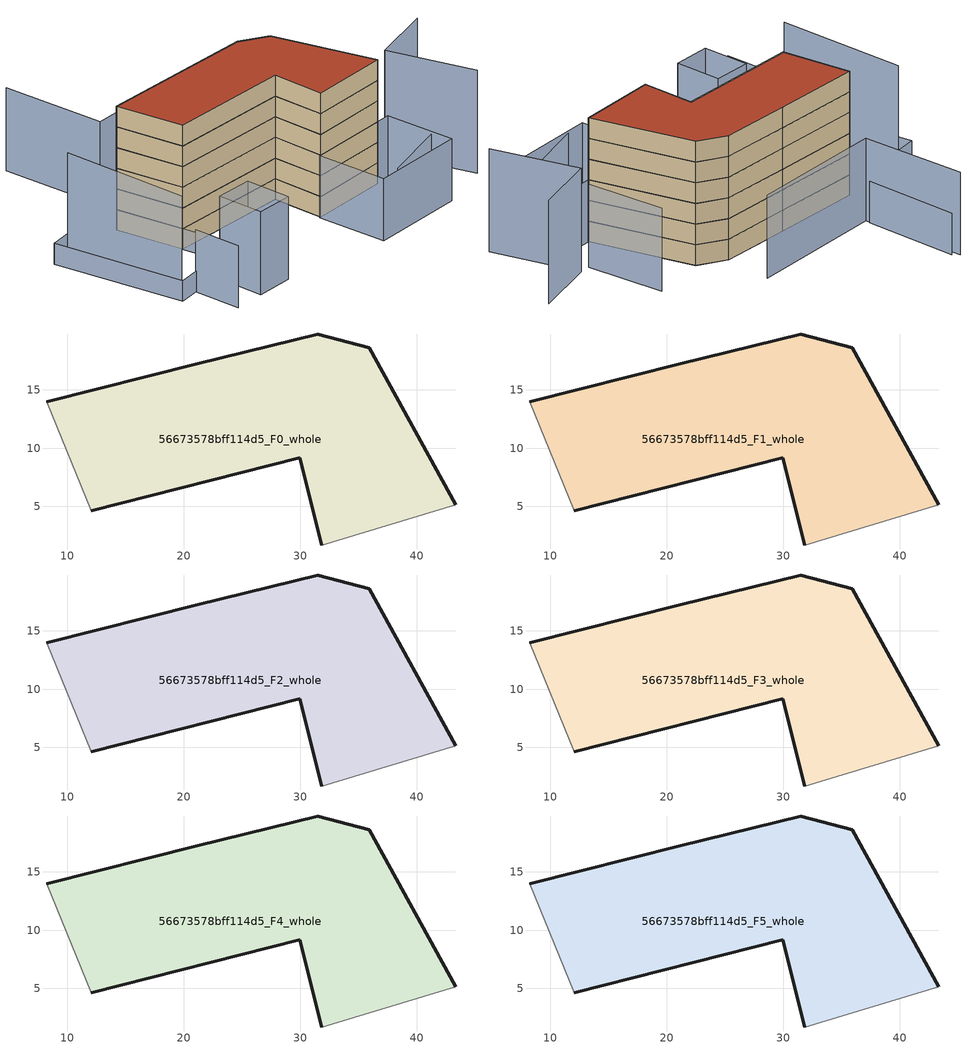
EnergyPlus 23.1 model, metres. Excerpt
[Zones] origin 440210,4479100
56673578bff114d5_F0_whole
 floor ground (EU_floor_Construction): 43.33,5.16 35.93,18.62 31.51,19.8 21.15,17.24 8.26,13.99 12.08,4.63 29.95,9.18 31.84,1.7 z0
 wall outside (EU_wall_Construction): 8.26,13.99 21.15,17.24 31.51,19.8 35.93,18.62 43.33,5.16 / 31.84,1.7 29.95,9.18 12.08,4.63 z0:3
 wall adiabatic (EU_wall_Construction): 12.08,4.63 8.26,13.99 / 43.33,5.16 31.84,1.7 z0:3
56673578bff114d5_F1_whole
 floor to 56673578bff114d5_F0_whole (EU_floor_Construction): 43.32,5.16 35.93,18.62 31.51,19.8 21.15,17.24 8.26,13.99 12.07,4.63 29.95,9.18 31.84,1.7 z3
 wall outside (EU_wall_Construction): 8.26,13.99 21.15,17.24 31.51,19.8 35.93,18.62 43.33,5.16 / 31.84,1.7 29.95,9.18 12.08,4.63 z3:6
 wall adiabatic (EU_wall_Construction): 12.08,4.63 8.26,13.99 / 43.33,5.16 31.84,1.7 z3:6
56673578bff114d5_F2_whole
 floor to 56673578bff114d5_F1_whole (EU_floor_Construction): 43.32,5.16 35.93,18.62 31.51,19.8 21.15,17.24 8.26,13.99 12.07,4.63 29.95,9.18 31.84,1.7 z6
 wall outside (EU_wall_Construction): 8.26,13.99 21.15,17.24 31.51,19.8 35.93,18.62 43.33,5.16 / 31.84,1.7 29.95,9.18 12.08,4.63 z6:9
 wall adiabatic (EU_wall_Construction): 12.08,4.63 8.26,13.99 / 43.33,5.16 31.84,1.7 z6:9
56673578bff114d5_F3_whole
 floor to 56673578bff114d5_F2_whole (EU_floor_Construction): 43.32,5.16 35.93,18.62 31.51,19.8 21.15,17.24 8.26,13.99 12.07,4.63 29.95,9.18 31.84,1.7 z9
 wall outside (EU_wall_Construction): 8.26,13.99 21.15,17.24 31.51,19.8 35.93,18.62 43.33,5.16 / 31.84,1.7 29.95,9.18 12.08,4.63 z9:12
 wall adiabatic (EU_wall_Construction): 12.08,4.63 8.26,13.99 / 43.33,5.16 31.84,1.7 z9:12
56673578bff114d5_F4_whole
 floor to 56673578bff114d5_F3_whole (EU_floor_Construction): 43.32,5.16 35.93,18.62 31.51,19.8 21.15,17.24 8.26,13.99 12.07,4.63 29.95,9.18 31.84,1.7 z12
 wall outside (EU_wall_Construction): 8.26,13.99 21.15,17.24 31.51,19.8 35.93,18.62 43.33,5.16 / 31.84,1.7 29.95,9.18 12.08,4.63 z12:15
 wall adiabatic (EU_wall_Construction): 12.08,4.63 8.26,13.99 / 43.33,5.16 31.84,1.7 z12:15
56673578bff114d5_F5_whole
 floor to 56673578bff114d5_F4_whole (EU_floor_Construction): 43.32,5.16 35.93,18.62 31.51,19.8 21.15,17.24 8.26,13.99 12.07,4.63 29.95,9.18 31.84,1.7 z15
 wall outside (EU_wall_Construction): 8.26,13.99 21.15,17.24 31.51,19.8 35.93,18.62 43.33,5.16 / 31.84,1.7 29.95,9.18 12.08,4.63 z15:18
 wall adiabatic (EU_wall_Construction): 12.08,4.63 8.26,13.99 / 43.33,5.16 31.84,1.7 z15:18
 roof outside (EU_roof_Construction): 35.93,18.62 43.33,5.16 31.84,1.7 29.95,9.18 12.08,4.63 8.26,13.99 21.15,17.24 31.51,19.8 z18
shading: 6.6,-6.04 8.41,-12.91 / 37.85,-7.04 46.89,-1.76 / 31.65,1.64 45.32,5.76 / 45.32,5.76 48.35,-4.27 / 48.35,-4.27 34.68,-8.39 / 34.68,-8.39 31.65,1.64 z0:9; 47.4,10.98 43.63,21.94 / 30.42,26.86 10.77,21.06 / 10.77,21.06 6.39,35.92 / 12.91,-11.55 11.19,-4.93 / 11.19,-4.93 16.6,-3.53 / 16.6,-3.53 18.32,-10.15 / 18.32,-10.15 12.91,-11.55 z0:12; -1.09,11.65 3.78,-6.87 / 55.43,0.08 48.96,11.52 / 48.96,11.52 57.62,16.41 z0:15; 7.63,15.53 15.06,-2.69 / 15.06,-2.69 3.64,-7.35 / 3.64,-7.35 -3.8,10.87 / -3.8,10.87 7.63,15.53 z0:3; 7.21,35.24 10.67,21.8 z0:6
[Building]
EU S2 Campaign: North Axis=0; Terrain=City; Solar Distribution=FullExterior
[Site:Location]
Madrid: Latitude=40.5; Longitude=-3.5; Time Zone=1; Elevation=609
[SizingPeriod:WeatherFileDays]
AnnualSizingPeriod: Begin Month=1; Begin Day of Month=1; End Month=12; End Day of Month=31; Day of Week for Start Day=Monday; Use Weather File Daylight Saving Period=No; Use Weather File Rain and Snow Indicators=No
[MATERIAL]
EU_InternalMass_Material: Roughness=MediumRough; Thickness=0.1; Conductivity=1; Density=1800; Specific Heat=900; Thermal Absorptance=0.9; Solar Absorptance=0.7; Visible Absorptance=0.7
[MATERIAL:NOMASS] Roughness=MediumRough; Thermal Absorptance=0.9; Solar Absorptance=0.7; Visible Absorptance=0.7
Name | Thermal Resistance
EU_wall_NoMass | 1.60022
EU_roof_NoMass | 1.57597
EU_floor_NoMass | 0.470652
[CONSTRUCTION]
EU_wall_Construction: EU_wall_NoMass
EU_roof_Construction: EU_roof_NoMass
EU_floor_Construction: EU_floor_NoMass
EU_InternalMass_Construction: EU_InternalMass_Material
[ZONE] Type=1; Multiplier=1; Ceiling Height=autocalculate; Volume=1072.14; Floor Area=autocalculate; Part of Total Floor Area=Yes
56673578bff114d5_F0_whole; 56673578bff114d5_F1_whole; 56673578bff114d5_F2_whole; 56673578bff114d5_F3_whole; 56673578bff114d5_F4_whole; 56673578bff114d5_F5_whole
[INTERNALMASS] Construction=EU_InternalMass_Construction; Surface Area=357.381
Name | Zone or ZoneList
56673578bff114d5_F0_whole_EU_InternalMass | 56673578bff114d5_F0_whole
56673578bff114d5_F1_whole_EU_InternalMass | 56673578bff114d5_F1_whole
56673578bff114d5_F2_whole_EU_InternalMass | 56673578bff114d5_F2_whole
56673578bff114d5_F3_whole_EU_InternalMass | 56673578bff114d5_F3_whole
56673578bff114d5_F4_whole_EU_InternalMass | 56673578bff114d5_F4_whole
56673578bff114d5_F5_whole_EU_InternalMass | 56673578bff114d5_F5_whole
[OTHEREQUIPMENT] Fuel Type=Electricity; Design Level Calculation Method=Watts/Area; Power per Zone Floor Area=1; Fraction Latent=0; Fraction Radiant=0; Fraction Lost=0; Carbon Dioxide Generation Rate=0; EndUse Subcategory=EU_Step8_InternalGains
Name | Zone or ZoneList or Space or SpaceList | Schedule
EU_Step8_InternalGain_56673578bff114d5_F0_whole_f000 | 56673578bff114d5_F0_whole | EU_Step8_GainSchedule_56673578bff114d5_F0_whole_f000
EU_Step8_InternalGain_56673578bff114d5_F1_whole_f000 | 56673578bff114d5_F1_whole | EU_Step8_GainSchedule_56673578bff114d5_F1_whole_f000
EU_Step8_InternalGain_56673578bff114d5_F2_whole_f000 | 56673578bff114d5_F2_whole | EU_Step8_GainSchedule_56673578bff114d5_F2_whole_f000
EU_Step8_InternalGain_56673578bff114d5_F3_whole_f000 | 56673578bff114d5_F3_whole | EU_Step8_GainSchedule_56673578bff114d5_F3_whole_f000
EU_Step8_InternalGain_56673578bff114d5_F4_whole_f000 | 56673578bff114d5_F4_whole | EU_Step8_GainSchedule_56673578bff114d5_F4_whole_f000
EU_Step8_InternalGain_56673578bff114d5_F5_whole_f000 | 56673578bff114d5_F5_whole | EU_Step8_GainSchedule_56673578bff114d5_F5_whole_f000
[ZONEVENTILATION:DESIGNFLOWRATE] Schedule=EU_AlwaysOn; Design Flow Rate Calculation Method=AirChanges/Hour; Air Changes per Hour=0.480704; Ventilation Type=Natural; Fan Pressure Rise=0; Fan Total Efficiency=1; Constant Term Coefficient=1; Temperature Term Coefficient=0; Velocity Term Coefficient=0; Velocity Squared Term Coefficient=0; Minimum Indoor Temperature=-100; Maximum Indoor Temperature=100; Delta Temperature=-100; Minimum Outdoor Temperature=-100; Maximum Outdoor Temperature=100; Maximum Wind Speed=40
Name | Zone or ZoneList or Space or SpaceList
EU_ConstantAir_56673578bff114d5_F0_whole | 56673578bff114d5_F0_whole
EU_ConstantAir_56673578bff114d5_F1_whole | 56673578bff114d5_F1_whole
EU_ConstantAir_56673578bff114d5_F2_whole | 56673578bff114d5_F2_whole
EU_ConstantAir_56673578bff114d5_F3_whole | 56673578bff114d5_F3_whole
EU_ConstantAir_56673578bff114d5_F4_whole | 56673578bff114d5_F4_whole
EU_ConstantAir_56673578bff114d5_F5_whole | 56673578bff114d5_F5_whole
[HVACTEMPLATE:THERMOSTAT] Constant Heating Setpoint=20; Constant Cooling Setpoint=50
EU_HeatOnly_56673578bff114d5_F0_whole; EU_HeatOnly_56673578bff114d5_F1_whole; EU_HeatOnly_56673578bff114d5_F2_whole; EU_HeatOnly_56673578bff114d5_F3_whole; EU_HeatOnly_56673578bff114d5_F4_whole; EU_HeatOnly_56673578bff114d5_F5_whole
[HVACTEMPLATE:ZONE:IDEALLOADSAIRSYSTEM] System Availability Schedule=EU_AlwaysOn; Maximum Heating Supply Air Temperature=50; Minimum Cooling Supply Air Temperature=13; Maximum Heating Supply Air Humidity Ratio=0.0156; Minimum Cooling Supply Air Humidity Ratio=0.0077; Heating Limit=NoLimit; Cooling Limit=NoLimit; Heating Availability Schedule=EU_AlwaysOn; Cooling Availability Schedule=EU_CoolingOff; Dehumidification Control Type=ConstantSensibleHeatRatio; Cooling Sensible Heat Ratio=0.7; Dehumidification Setpoint=60; Humidification Control Type=None; Humidification Setpoint=30; Outdoor Air Method=None; Outdoor Air Flow Rate per Person=0.00944; Outdoor Air Flow Rate per Zone Floor Area=0; Outdoor Air Flow Rate per Zone=0; Demand Controlled Ventilation Type=None; Outdoor Air Economizer Type=NoEconomizer; Heat Recovery Type=None; Sensible Heat Recovery Effectiveness=0.7; Latent Heat Recovery Effectiveness=0.65
Name | Template Thermostat
56673578bff114d5_F0_whole | EU_HeatOnly_56673578bff114d5_F0_whole
56673578bff114d5_F1_whole | EU_HeatOnly_56673578bff114d5_F1_whole
56673578bff114d5_F2_whole | EU_HeatOnly_56673578bff114d5_F2_whole
56673578bff114d5_F3_whole | EU_HeatOnly_56673578bff114d5_F3_whole
56673578bff114d5_F4_whole | EU_HeatOnly_56673578bff114d5_F4_whole
56673578bff114d5_F5_whole | EU_HeatOnly_56673578bff114d5_F5_whole
[SIZING:ZONE] Zone Cooling Design Supply Air Temperature Input Method=SupplyAirTemperature; Zone Cooling Design Supply Air Temperature=13; Zone Heating Design Supply Air Temperature Input Method=SupplyAirTemperature; Zone Heating Design Supply Air Temperature=50; Zone Cooling Design Supply Air Humidity Ratio=0.008; Zone Heating Design Supply Air Humidity Ratio=0.008; Cooling Design Air Flow Method=DesignDay; Cooling Design Air Flow Rate=0; Cooling Minimum Air Flow per Zone Floor Area=0.000762; Cooling Minimum Air Flow=0; Cooling Minimum Air Flow Fraction=0.2; Heating Design Air Flow Method=DesignDay; Heating Design Air Flow Rate=0; Heating Maximum Air Flow per Zone Floor Area=0.002032; Heating Maximum Air Flow=0.141576; Heating Maximum Air Flow Fraction=0.3; Account for Dedicated Outdoor Air System=No; Dedicated Outdoor Air System Control Strategy=NeutralSupplyAir; Dedicated Outdoor Air Low Setpoint Temperature for Design=autosize; Dedicated Outdoor Air High Setpoint Temperature for Design=autosize; Zone Load Sizing Method=Sensible Load Only No Latent Load; Zone Latent Cooling Design Supply Air Humidity Ratio Input Method=HumidityRatioDifference; Zone Cooling Design Supply Air Humidity Ratio Difference=0.005; Zone Latent Heating Design Supply Air Humidity Ratio Input Method=HumidityRatioDifference; Zone Humidification Design Supply Air Humidity Ratio Difference=0.005
56673578bff114d5_F0_whole; 56673578bff114d5_F1_whole; 56673578bff114d5_F2_whole; 56673578bff114d5_F3_whole; 56673578bff114d5_F4_whole; 56673578bff114d5_F5_whole
[SCHEDULE:CONSTANT]
Name | Hourly Value
EU_AlwaysOn | 1
EU_CoolingOff | 0
[SCHEDULE:FILE] Column Number=1; Rows to Skip at Top=0; Number of Hours of Data=8760; Column Separator=Comma; Interpolate to Timestep=No; Minutes per Item=60; Adjust Schedule for Daylight Savings=Yes
Name | File
EU_Step8_GainSchedule_56673578bff114d5_F0_whole_f000 | ../../schedules/56673578bff114d5/56673578bff114d5_F0_whole_f000_gain.csv
EU_Step8_GainSchedule_56673578bff114d5_F1_whole_f000 | ../../schedules/56673578bff114d5/56673578bff114d5_F1_whole_f000_gain.csv
EU_Step8_GainSchedule_56673578bff114d5_F2_whole_f000 | ../../schedules/56673578bff114d5/56673578bff114d5_F2_whole_f000_gain.csv
EU_Step8_GainSchedule_56673578bff114d5_F3_whole_f000 | ../../schedules/56673578bff114d5/56673578bff114d5_F3_whole_f000_gain.csv
EU_Step8_GainSchedule_56673578bff114d5_F4_whole_f000 | ../../schedules/56673578bff114d5/56673578bff114d5_F4_whole_f000_gain.csv
EU_Step8_GainSchedule_56673578bff114d5_F5_whole_f000 | ../../schedules/56673578bff114d5/56673578bff114d5_F5_whole_f000_gain.csv
